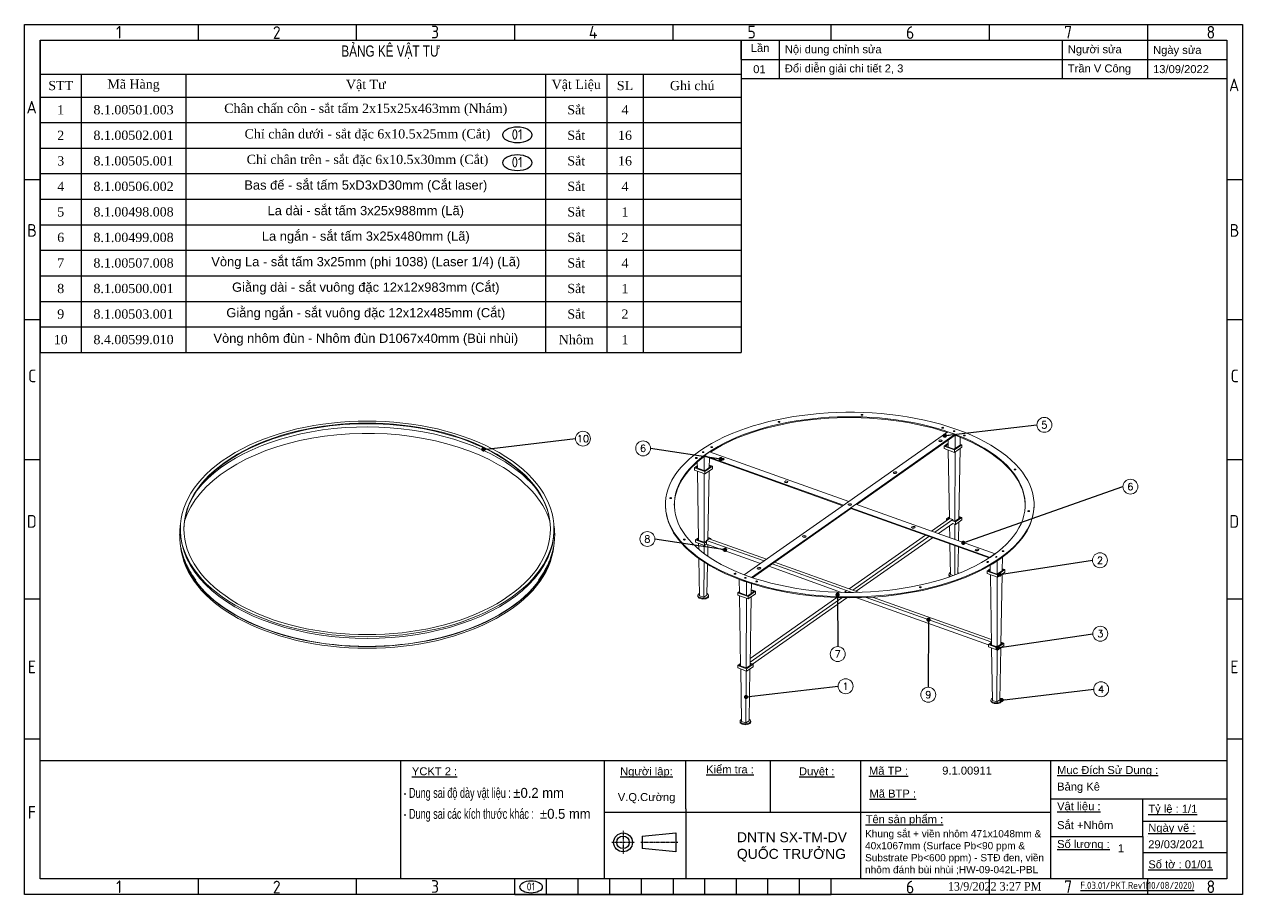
# Model space of a CAD drawing. Header units: millimetres. Extents: x -205945 to -46279, y 28253 to 108078.
# Drawn here: x -127318 to -123887, y 54372 to 56824 of the extents above; entities that cross this region are included whole.
import ezdxf
from ezdxf.enums import TextEntityAlignment as Align

# ---------------------------------------------------------------- set-up
doc = ezdxf.new("R2010")
doc.units = ezdxf.units.MM
for name, pattern in [('CENTER', [2, 1.25, -0.25, 0.25, -0.25]), ('CENTERX2', [4, 2.5, -0.5, 0.5, -0.5]), ('CONTPVMNIL', [0])]:
    doc.linetypes.add(name, pattern=pattern)
doc.layers.get('0').update_dxf_attribs({"linetype": 'CONTPVMNIL'})
doc.layers.get('DEFPOINTS').update_dxf_attribs({"color": 6})
for name, color, linetype in [('CENTER', 1, 'CENTERX2'), ('FRAME050', 6, 'Continuous'), ('MAIN', 7, 'Continuous')]:
    doc.layers.add(name, color=color, linetype=linetype)
doc.layers.add('D KT', color=4, linetype='Continuous', lineweight=18)
doc.layers.add('from', color=7, linetype='Continuous', lineweight=13)
doc.styles.add('Chuan', font='times.ttf')
doc.styles.add('ISOCP', font='isocp')
doc.styles.add('SLDTEXTSTYLE0', font='timesi.ttf', dxfattribs={"width": 0.933, "bigfont": 'bigfont'})
doc.styles.add('SLDTEXTSTYLE3', font='TXT', dxfattribs={"width": 0.65, "bigfont": 'bigfont'})
doc.styles.get("Standard").update_dxf_attribs({"font": 'isocp.shx'})
doc.styles.add('tex 1', font='arial.ttf', dxfattribs={"width": 0.75})
doc.styles.add('TXT', font='txt.shx', dxfattribs={"bigfont": 'gbcbig.shx'})
doc.dimstyles.new('Dim7.5', dxfattribs={"dimtxt": 7.5, "dimasz": 4, "dimexe": 0, "dimexo": 0, "dimgap": 1, "dimtad": 1, "dimdsep": 46, "dimtxsty": 'Standard', "dimcen": 0, "dimclrd": 3, "dimclre": 3, "dimclrt": 7, "dimadec": 3, "dimazin": 2, "dimtp": 0.05, "dimtm": 0.05, "dimtfac": 0.7, "dimtofl": 0, "dimtmove": 0, "dimatfit": 3, "dimfxl": 0, "dimtolj": 1, "dimarcsym": 0})

# ---------------------------------------------------------------- blocks, each defined once
blk = doc.blocks.new('ẢERHAEEH')
at = {"layer": 'FRAME050'}
for p, q in [((-261.36, 213.96), (-261.36, 217.92)), ((-221.76, 213.96), (-221.76, 217.92)), ((-182.16, 213.96), (-182.16, 217.92)), ((-142.56, 213.96), (-142.56, 217.92)), ((-102.96, 213.96), (-102.96, 217.92)), ((-63.36, 213.96), (-63.36, 217.92)), ((-23.76, 213.96), (-23.76, 217.92)), ((-300.96, 178.96), (-304.92, 178.96)), ((0, 178.96), (-3.96, 178.96)), ((-300.96, 143.96), (-304.92, 143.96)), ((0, 143.96), (-3.96, 143.96)), ((-304.92, 108.96), (-300.96, 108.96)), ((-3.96, 108.96), (0, 108.96)), ((-300.96, 73.96), (-304.92, 73.96)), ((0, 73.96), (-3.96, 73.96)), ((-300.96, 38.96), (-304.92, 38.96)), ((0, 38.96), (-3.96, 38.96)), ((-261.36, 0), (-261.36, 3.96)), ((-221.76, 0), (-221.76, 3.96)), ((-182.16, 0), (-182.16, 3.96)), ((-174.24, 0), (-174.24, 3.96)), ((-166.32, 0), (-166.32, 3.96)), ((-158.4, 0), (-158.4, 3.96)), ((-150.48, 0), (-150.48, 3.96)), ((-142.56, 3.96), (-142.56, 0)), ((-134.64, 0), (-134.64, 3.96)), ((-126.72, 0), (-126.72, 3.96)), ((-118.8, 0), (-118.8, 3.96)), ((-110.88, 0), (-110.88, 3.96)), ((-102.96, 0), (-102.96, 3.96)), ((-63.36, 0), (-63.36, 3.96)), ((-23.76, 0), (-23.76, 3.96)), ((-182.16, 0), (-102.96, 0))]:
    blk.add_line(p, q, dxfattribs=at)
at = {"layer": 'MAIN', "color": 7, "linetype": 'Continuous'}
blk.add_lwpolyline([(-300.96, 213.96), (-3.96, 213.96), (-3.96, 3.96), (-300.96, 3.96)], close=True, dxfattribs=at)
at = {"layer": 'FRAME050', "style": 'ISOCP'}
for s, p in [('1', (-281.95, 214.36)), ('2', (-242.72, 214.28)), ('3', (-203.13, 214.42)), ('4', (-163.63, 214.36)), ('5', (-123.93, 214.42)), ('6', (-84.25, 214.28)), ('7', (-44.67, 214.36)), ('8', (-9.03, 214.36)), ('A', (-3.41, 201.17)), ('A', (-304.37, 195.59)), ('B', (-304.21, 164.74)), ('B', (-3.25, 164.74)), ('C', (-303.97, 128.3)), ('C', (-3.01, 128.3)), ('D', (-304.3, 91.87)), ('D', (-3.34, 91.87)), ('E', (-304.05, 55.44)), ('E', (-3.09, 55.44)), ('F', (-304.05, 19.01)), ('1', (-281.95, 0.4)), ('2', (-242.72, 0.32)), ('3', (-203.13, 0.46)), ('6', (-84.25, 0.32)), ('7', (-44.67, 0.4)), ('8', (-9.03, 0.4))]:
    blk.add_text(s, height=3.17, dxfattribs=at).set_placement(p)
blk = doc.blocks.new('1233123')
at = {"color": 0, "linetype": 'Continuous', "lineweight": 0, "extrusion": (5.55112e-17, 0.816497, 0.57735)}
for p, q in [((-95702.2, 43919), (-95702.2, 43914.1)), ((-94650.2, 43919), (-94650.2, 43914.1))]:
    blk.add_line(p, q, dxfattribs=at)
at = {"color": 0, "linetype": 'Continuous', "lineweight": 0, "extrusion": (-8.71792e-18, -5.55112e-17, -1)}
blk.add_ellipse((-95176.2, 43919), major_axis=(526, 0), ratio=0.57735, start_param=-0.785398, end_param=5.497787, dxfattribs=at)
at = {"color": 0, "linetype": 'Continuous', "lineweight": 0, "extrusion": (-6.33223e-17, 5.55112e-17, -1)}
blk.add_ellipse((-95176.2, 43919), major_axis=(516, 0), ratio=0.57735, start_param=-0.785398, end_param=5.497787, dxfattribs=at)
at = {"color": 0, "linetype": 'Continuous', "lineweight": 0, "extrusion": (-5.93472e-17, -1.11022e-16, -1)}
blk.add_ellipse((-95176.2, 43917.3), major_axis=(-516, 0), ratio=0.57735, start_param=0.002741, end_param=2.356194, dxfattribs=at)
at = {"color": 0, "linetype": 'Continuous', "lineweight": 0, "extrusion": (-1.92686e-16, -1.11022e-16, -1)}
blk.add_ellipse((-95176.2, 43902.7), major_axis=(526, 0), ratio=0.57735, start_param=-2.716135, end_param=-0.785398, dxfattribs=at)
at = {"color": 0, "linetype": 'Continuous', "lineweight": 0, "extrusion": (-2.41367e-17, -1.11022e-16, -1)}
blk.add_ellipse((-95176.2, 43886.3), major_axis=(-523, 0), ratio=0.57735, start_param=0.181759, end_param=2.356194, dxfattribs=at)
at = {"color": 0, "linetype": 'Continuous', "lineweight": 0, "extrusion": (6.38779e-17, 5.55112e-17, -1)}
blk.add_ellipse((-95176.2, 43917.3), major_axis=(516, 0), ratio=0.57735, start_param=-0.785398, end_param=-0.002741, dxfattribs=at)
at = {"color": 0, "linetype": 'Continuous', "lineweight": 0, "extrusion": (-1.35337e-16, 5.55112e-17, -1)}
blk.add_ellipse((-95176.2, 43902.7), major_axis=(526, 0), ratio=0.57735, start_param=-0.785398, end_param=-0.425458, dxfattribs=at)
at = {"color": 0, "linetype": 'Continuous', "lineweight": 0, "extrusion": (-3.98239e-17, -5.55112e-17, -1)}
blk.add_ellipse((-95176.2, 43886.3), major_axis=(523, 0), ratio=0.57735, start_param=-0.785398, end_param=-0.181759, dxfattribs=at)
at = {"color": 0, "linetype": 'Continuous', "lineweight": 0, "extrusion": (-2.63754e-17, -1.66533e-16, -1)}
blk.add_ellipse((-95176.2, 43902.7), major_axis=(-528, 0), ratio=0.57735, start_param=-0.024089, end_param=0.024089, dxfattribs=at)
at = {"color": 0, "linetype": 'Continuous', "lineweight": 0, "extrusion": (-3.56249e-17, -2.22045e-16, -1)}
blk.add_ellipse((-95176.2, 43914.1), major_axis=(526, 0), ratio=0.57735, start_param=0, end_param=3.141593, dxfattribs=at)
at = {"color": 0, "linetype": 'Continuous', "lineweight": 0, "extrusion": (-7.89729e-17, -5.18833e-33, -1)}
blk.add_ellipse((-95176.2, 43902.7), major_axis=(528, 0), ratio=0.57735, start_param=-0.024089, end_param=0.024089, dxfattribs=at)
at = {"color": 0, "linetype": 'Continuous', "lineweight": 0, "extrusion": (-8.76257e-17, -5.7568e-33, -1)}
blk.add_ellipse((-95176.2, 43886.3), major_axis=(526, 0), ratio=0.57735, start_param=0.048151, end_param=3.093441, dxfattribs=at)
at = {"color": 0, "linetype": 'Continuous', "lineweight": 0, "extrusion": (-8.37263e-17, -1.66533e-16, -1)}
blk.add_ellipse((-95176.2, 43891.2), major_axis=(526, 0), ratio=0.57735, start_param=0.094455, end_param=3.047138, dxfattribs=at)
at = {"color": 0, "linetype": 'Continuous', "lineweight": 0, "extrusion": (-7.97674e-17, -1.11022e-16, -1)}
blk.add_ellipse((-95176.2, 43891.2), major_axis=(525, 0), ratio=0.57735, start_param=0.166792, end_param=2.974801, dxfattribs=at)
at = {"color": 0, "linetype": 'Continuous', "lineweight": 0}
for points, knots in [([(-95704.1, 43910), (-95704, 43912.1), (-95703.9, 43914.2), (-95703.4, 43920.4), (-95703, 43924.5), (-95702.2, 43930.3), (-95701.9, 43931.9), (-95701.6, 43933.6)], [0, 0, 0, 0, 10.000535, 10.000535, 29.680213, 29.680213, 37.707064, 37.707064, 37.707064, 37.707064]), ([(-94650.8, 43933.6), (-94650.4, 43931.1), (-94650, 43928.6), (-94649.2, 43921.9), (-94648.8, 43917.7), (-94648.5, 43912.4), (-94648.4, 43911.2), (-94648.4, 43910)], [476.235586, 476.235586, 476.235586, 476.235586, 488.41631, 488.41631, 508.283057, 508.283057, 513.942314, 513.942314, 513.942314, 513.942314]), ([(-95658.8, 43775), (-95658.8, 43775), (-95658.8, 43775), (-95658.8, 43775), (-95658.8, 43775), (-95658.8, 43775), (-95658.8, 43775), (-95658.8, 43775), (-95658.8, 43775), (-95658.8, 43775), (-95658.8, 43775), (-95658.8, 43775), (-95658.8, 43775), (-95658.8, 43775), (-95658.8, 43775), (-95658.8, 43775), (-95658.8, 43775), (-95658.9, 43775), (-95658.9, 43775), (-95658.9, 43775), (-95658.9, 43775), (-95658.9, 43775.1), (-95658.9, 43775.1), (-95659, 43775.2), (-95659.1, 43775.3), (-95659.3, 43775.7), (-95659.5, 43775.9), (-95660.2, 43776.9), (-95660.8, 43777.6), (-95662.6, 43780.1), (-95663.9, 43782), (-95667.6, 43787.3), (-95669.9, 43790.9), (-95674.5, 43798.4), (-95676.7, 43802.3), (-95681, 43810.1), (-95683, 43814.1), (-95686.7, 43822), (-95688.4, 43826.1), (-95691.6, 43834.1), (-95693.1, 43838.2), (-95695.7, 43846.3), (-95696.9, 43850.4), (-95699.1, 43858.6), (-95700, 43862.7), (-95701.6, 43871), (-95702.2, 43875.1), (-95703.3, 43883.4), (-95703.6, 43887.6), (-95704, 43892.9), (-95704, 43894.1), (-95704.1, 43895.3)], [311.941518, 311.941518, 311.941518, 311.941518, 311.946159, 311.946159, 311.953733, 311.953733, 311.957995, 311.957995, 311.963685, 311.963685, 311.968411, 311.968411, 311.973879, 311.973879, 311.981667, 311.981667, 311.994492, 311.994492, 312.018844, 312.018844, 312.072696, 312.072696, 312.214838, 312.214838, 312.640933, 312.640933, 313.918482, 313.918482, 317.750251, 317.750251, 327.737006, 327.737006, 346.686207, 346.686207, 367.13536, 367.13536, 387.537011, 387.537011, 407.879458, 407.879458, 428.15108, 428.15108, 448.339428, 448.339428, 468.431809, 468.431809, 488.416256, 488.416256, 508.283004, 508.283004, 513.942314, 513.942314, 513.942314, 513.942314]), ([(-94648.4, 43895.3), (-94648.5, 43893.2), (-94648.6, 43891.1), (-94649.1, 43884.9), (-94649.5, 43880.8), (-94650.6, 43872.6), (-94651.3, 43868.5), (-94653, 43860.3), (-94654, 43856.3), (-94656.2, 43848.2), (-94657.4, 43844.1), (-94660.1, 43836.1), (-94661.6, 43832.1), (-94664.9, 43824.1), (-94666.6, 43820.1), (-94670.4, 43812.2), (-94672.4, 43808.3), (-94676.7, 43800.5), (-94679, 43796.6), (-94683.8, 43788.9), (-94686.4, 43785.1), (-94690.4, 43779.4), (-94691.7, 43777.6), (-94693.2, 43775.5), (-94693.3, 43775.4), (-94693.4, 43775.2), (-94693.5, 43775.1), (-94693.6, 43775), (-94693.6, 43775), (-94693.6, 43775), (-94693.6, 43775), (-94693.6, 43775), (-94693.6, 43775), (-94693.6, 43775), (-94693.6, 43775), (-94693.6, 43775), (-94693.6, 43775), (-94693.6, 43775), (-94693.6, 43775), (-94693.6, 43775), (-94693.6, 43775), (-94693.6, 43775), (-94693.6, 43775), (-94693.6, 43775), (-94693.6, 43775), (-94693.6, 43775)], [0, 0, 0, 0, 10.000535, 10.000535, 29.680213, 29.680213, 49.450142, 49.450142, 69.341224, 69.341224, 89.34704, 89.34704, 109.457595, 109.457595, 129.661049, 129.661049, 149.945021, 149.945021, 170.297434, 170.297434, 190.707044, 190.707044, 200.934671, 200.934671, 201.476746, 201.476746, 201.883789, 201.883789, 201.922412, 201.922412, 201.953786, 201.953786, 201.969593, 201.969593, 201.973514, 201.973514, 201.977446, 201.977446, 201.981387, 201.981387, 201.985325, 201.985325, 201.993278, 201.993278, 201.999514, 201.999514, 201.999514, 201.999514])]:
    blk.add_open_spline(points, degree=3, knots=knots, dxfattribs=at)
blk = doc.blocks.new('AI_COPY_413A42')
at = {"layer": 'D KT', "color": 0, "linetype": 'ByBlock', "lineweight": -2, "ltscale": 30, "transparency": 16777216}
for p, q in [((0, 0), (1974.1, 0)), ((0, 0), (0, -879.6)), ((1974.1, 0), (1974.1, -879.6)), ((0, -95.8), (1974.1, -95.8)), ((115.6, -95.8), (115.6, -879.6)), ((410.2, -95.8), (410.2, -879.6)), ((1423.3, -95.8), (1423.3, -879.6)), ((1595.5, -95.8), (1595.5, -879.6)), ((1697.9, -95.8), (1697.9, -879.6)), ((0, -160.2), (1974.1, -160.2)), ((0, -232.2), (1974.1, -232.2)), ((0, -304.1), (1974.1, -304.1)), ((0, -376), (1974.1, -376)), ((0, -448), (1974.1, -448)), ((0, -519.9), (1974.1, -519.9)), ((0, -591.8), (1974.1, -591.8)), ((0, -663.8), (1974.1, -663.8)), ((0, -735.7), (1974.1, -735.7)), ((0, -807.6), (1974.1, -807.6)), ((0, -879.6), (1974.1, -879.6))]:
    blk.add_line(p, q, dxfattribs=at)
at = {"layer": 'D KT', "color": 0, "ltscale": 30, "transparency": 16777216}
for s, insert, char_height, width, attachment_point, style in [('BẢNG KÊ VẬT TƯ', (987, -14.9), 31.542, 1944.314, 2, 'tex 1'), ('STT', (57.8, -128), 26, 85.9, 5, 'Chuan'), ('Mã Hàng', (262.9, -128), 26, 264.811, 5, 'Chuan'), ('Vật Tư', (916.8, -128), 26, 983.4, 5, 'Chuan'), ('Vật Liệu', (1509.4, -128), 26, 142.41, 5, 'Chuan'), ('SL', (1646.7, -128), 26, 72.641, 5, 'Chuan'), ('Ghi chú', (1836, -128), 26, 246.457, 5, 'Chuan'), ('1', (57.8, -196.2), 26, 86.738, 5, 'Chuan'), ('{\\C256;8.1.00501.003}', (262.9, -196.2), 26, 255.092, 5, 'Chuan'), ('Chân chấn côn - sắt tấm 2x15x25x463mm (Nhám)^J', (916.8, -196.2), 26, 984.238, 5, 'Chuan'), ('Sắt', (1509.4, -196.2), 26, 143.248, 5, 'Chuan'), ('4', (1646.7, -196.2), 26, 73.479, 5, 'Chuan'), ('2', (57.8, -268.1), 26, 86.738, 5, 'Chuan'), ('{\\C256;8.1.00502.001}', (262.9, -268.1), 26, 255.092, 5, 'Chuan'), (' Chỉ chân dưới - sắt đặc 6x10.5x25mm (Cắt)', (916.8, -268.1), 26, 984.238, 5, 'Chuan'), ('Sắt', (1509.4, -268.1), 26, 143.248, 5, 'Chuan'), ('16', (1646.7, -268.1), 26, 73.479, 5, 'Chuan'), ('3', (57.8, -340.1), 26, 86.738, 5, 'Chuan'), ('{\\C256;8.1.00505.001}', (262.9, -340.1), 26, 255.092, 5, 'Chuan'), (' Chỉ chân trên - sắt đặc 6x10.5x30mm (Cắt)', (916.8, -340.1), 26, 984.238, 5, 'Chuan'), ('Sắt', (1509.4, -340.1), 26, 143.248, 5, 'Chuan'), ('16', (1646.7, -340.1), 26, 73.479, 5, 'Chuan'), ('4', (57.8, -412), 26, 86.738, 5, 'Chuan'), ('{\\C256;8.1.00506.002}', (262.9, -412), 26, 255.092, 5, 'Chuan'), ('{\\fArial|b0|i0|c0|p34;\\C256;Bas đế - sắt tấm 5xD3xD30mm (Cắt laser)}', (916.8, -412), 26, 984.238, 5, 'Chuan'), ('Sắt', (1509.4, -412), 26, 143.248, 5, 'Chuan'), ('4', (1646.7, -412), 26, 73.479, 5, 'Chuan'), ('5', (57.8, -483.9), 26, 86.738, 5, 'Chuan'), ('8.1.00498.008', (262.9, -483.9), 26, 255.092, 5, 'Chuan'), ('{\\fArial|b0|i0|c0|p34;\\C256;La dài - sắt tấm 3x25x988mm (Lã)\\P}', (916.8, -483.9), 26, 984.238, 5, 'Chuan'), ('Sắt', (1509.4, -483.9), 26, 143.248, 5, 'Chuan'), ('1', (1646.7, -483.9), 26, 73.479, 5, 'Chuan'), ('6', (57.8, -555.9), 26, 86.738, 5, 'Chuan'), ('8.1.00499.008', (262.9, -555.9), 26, 255.092, 5, 'Chuan'), ('{\\fArial|b0|i0|c0|p34;\\C256;La ngắn - sắt tấm 3x25x480mm (Lã)}', (916.8, -555.9), 26, 984.238, 5, 'Chuan'), ('Sắt', (1509.4, -555.9), 26, 143.248, 5, 'Chuan'), ('2', (1646.7, -555.9), 26, 73.479, 5, 'Chuan'), ('7', (57.8, -627.8), 26, 86.738, 5, 'Chuan'), ('8.1.00507.008', (262.9, -627.8), 26, 255.092, 5, 'Chuan'), ('\\A1;{\\fArial|b0|i0|c0|p34;\\C256;Vòng La - sắt tấm 3x25mm (phi 1038) (Laser 1/4) (Lã)}', (916.8, -627.8), 26, 983.4, 5, 'Chuan'), ('Sắt', (1509.4, -627.8), 26, 143.248, 5, 'Chuan'), ('4', (1646.7, -627.8), 26, 73.479, 5, 'Chuan'), ('8.1.00500.001', (262.9, -699.7), 26, 268.244, 5, 'Chuan'), ('{\\fArial|b0|i0|c0|p34;\\C256;Giằng dài - sắt vuông đặc 12x12x983mm (Cắt)}', (916.8, -699.7), 26, 993.313, 5, 'Chuan'), ('Sắt', (1509.4, -699.7), 26, 152.882, 5, 'Chuan'), ('8', (57.8, -699.7), 26, 96.372, 5, 'Chuan'), ('1', (1646.7, -699.7), 26, 83.112, 5, 'Chuan'), ('{\\fArial|b0|i0|c0|p34;\\C256;Giằng ngắn - sắt vuông đặc 12x12x485mm (Cắt)\\P}', (916.8, -771.7), 26, 993.313, 5, 'Chuan'), ('9', (57.8, -771.7), 26, 96.372, 5, 'Chuan'), ('8.1.00503.001', (262.9, -771.7), 26, 268.244, 5, 'Chuan'), ('Sắt', (1509.4, -771.7), 26, 152.882, 5, 'Chuan'), ('2', (1646.7, -771.7), 26, 83.112, 5, 'Chuan'), ('10', (57.8, -843.6), 26, 86.738, 5, 'Chuan'), ('8.4.00599.010', (262.9, -843.6), 26, 255.092, 5, 'Chuan'), ('{\\fArial|b0|i0|c0|p34;\\C256;Vòng nhôm đùn - Nhôm đùn D1067x40mm (Bùi nhùi)\\P}', (916.8, -843.6), 26, 983.4, 5, 'Chuan'), ('Nhôm', (1509.4, -843.6), 26, 143.248, 5, 'Chuan'), ('1', (1646.7, -843.6), 26, 73.479, 5, 'Chuan')]:
    blk.add_mtext(s, dxfattribs=dict(at, insert=insert, char_height=char_height, width=width, attachment_point=attachment_point, style=style))

msp = doc.modelspace()

# ---------------------------------------------------------------- linework, layer by layer
at = {"color": 0, "linetype": 'Continuous', "lineweight": 0, "extrusion": (0, 0.865351, 0.501167)}
for p, q in [((-124717.054, 55676.37), (-124996.506, 55479.902)), ((-124696.697, 55669.097), (-124717.054, 55676.37)), ((-124990.66, 55462.427), (-124696.697, 55669.097)), ((-124696.747, 55666.466), (-124973.7, 55471.755)), ((-124716.47, 55643.881), (-124728.15, 55635.67)), ((-124723.965, 55636.021), (-124716.425, 55641.323)), ((-124716.62, 55652.494), (-124716.285, 55633.278)), ((-124696.635, 55666.423), (-124696.744, 55629.257)), ((-124682.399, 55660.85), (-124682.778, 55639.077)), ((-124677.939, 55639.889), (-124682.734, 55641.602)), ((-125403.125, 55607.013), (-125403.243, 55566.942)), ((-125388.526, 55619.954), (-125403.038, 55609.752)), ((-125403.038, 55609.752), (-125011.017, 55469.7)), ((-125013.466, 55467.978), (-125402.967, 55607.131)), ((-124996.506, 55479.902), (-125388.526, 55619.954)), ((-124728.15, 55635.67), (-124728.15, 55628.747)), ((-124728.15, 55635.67), (-124698.835, 55625.197)), ((-124698.835, 55618.274), (-124728.15, 55628.747)), ((-124699.537, 55627.294), (-124723.965, 55636.021)), ((-124716.306, 55634.484), (-124717.436, 55633.689)), ((-124716.131, 55624.453), (-124712.78, 55432.201)), ((-124682.123, 55639.537), (-124699.537, 55627.294)), ((-124698.835, 55625.197), (-124677.939, 55639.889)), ((-124677.939, 55632.966), (-124698.835, 55618.274)), ((-124698.835, 55625.197), (-124698.835, 55618.274)), ((-124696.772, 55619.725), (-124697.347, 55424.501)), ((-124682.945, 55629.446), (-124686.386, 55431.452)), ((-124682.766, 55639.767), (-124682.123, 55639.537)), ((-124677.939, 55639.889), (-124677.939, 55632.966)), ((-125422.886, 55580.259), (-125430.568, 55574.858)), ((-125430.568, 55574.858), (-125430.568, 55567.935)), ((-125430.568, 55574.858), (-125401.254, 55564.385)), ((-125426.384, 55575.209), (-125422.841, 55577.7)), ((-125401.956, 55566.482), (-125426.384, 55575.209)), ((-125423.071, 55590.894), (-125422.775, 55573.92)), ((-125384.542, 55578.725), (-125401.956, 55566.482)), ((-125401.254, 55564.385), (-125380.358, 55579.076)), ((-125380.358, 55572.153), (-125401.254, 55557.462)), ((-125388.879, 55602.097), (-125389.344, 55575.348)), ((-125389.256, 55580.409), (-125384.542, 55578.725)), ((-125380.358, 55579.076), (-125389.224, 55582.244)), ((-125380.358, 55579.076), (-125380.358, 55572.153)), ((-125401.254, 55557.462), (-125430.568, 55567.935)), ((-125422.621, 55565.096), (-125419.232, 55370.643)), ((-125403.269, 55558.182), (-125403.837, 55365.143)), ((-125401.254, 55564.385), (-125401.254, 55557.462)), ((-125389.511, 55565.718), (-125392.861, 55372.976)), ((-125512.583, 55468.569), (-125512.583, 55471.165)), ((-124996.506, 55479.902), (-125290.552, 55273.173)), ((-124584.012, 55332.536), (-124976.148, 55472.629)), ((-124474.583, 55468.569), (-124474.583, 55471.165)), ((-125270.195, 55265.901), (-124990.66, 55462.427)), ((-124990.66, 55459.831), (-125267.564, 55265.155)), ((-124990.66, 55462.427), (-124598.523, 55322.334)), ((-124601.26, 55320.715), (-124990.66, 55459.831)), ((-124712.864, 55437.011), (-124721.176, 55431.168)), ((-124695.933, 55422.15), (-124677.939, 55434.8)), ((-124686.308, 55435.944), (-124682.123, 55434.449)), ((-124677.939, 55434.8), (-124686.276, 55437.779)), ((-124677.939, 55434.8), (-124677.939, 55427.878)), ((-124712.901, 55432.245), (-124763.511, 55396.663)), ((-124703.129, 55428.754), (-124753.74, 55393.172)), ((-124703.669, 55417.99), (-124743.946, 55389.673)), ((-124721.176, 55431.168), (-124721.176, 55426.427)), ((-124721.176, 55431.168), (-124716.705, 55429.57)), ((-124716.992, 55431.519), (-124712.819, 55434.453)), ((-124714.963, 55430.795), (-124716.992, 55431.519)), ((-124703.129, 55428.754), (-124712.901, 55432.245)), ((-124712.425, 55411.834), (-124711.839, 55378.203)), ((-124703.669, 55424.913), (-124695.933, 55422.15)), ((-124695.933, 55415.227), (-124703.669, 55417.99)), ((-124703.129, 55425.292), (-124703.129, 55428.754)), ((-124696.634, 55424.247), (-124703.129, 55426.567)), ((-124697.373, 55415.741), (-124697.498, 55373.08)), ((-124682.123, 55434.449), (-124696.634, 55424.247)), ((-124677.939, 55427.878), (-124695.933, 55415.227)), ((-124695.933, 55422.15), (-124695.933, 55415.227)), ((-124686.554, 55421.821), (-124687.463, 55369.495)), ((-125419.354, 55377.654), (-125427.666, 55371.81)), ((-125427.666, 55371.81), (-125402.423, 55362.792)), ((-125427.666, 55371.81), (-125427.666, 55364.887)), ((-125423.482, 55372.161), (-125419.309, 55375.095)), ((-125403.125, 55364.889), (-125423.482, 55372.161)), ((-125396.909, 55369.259), (-125403.125, 55364.889)), ((-125402.423, 55362.792), (-125396.909, 55366.669)), ((-125389.943, 55375.027), (-125396.909, 55370.13)), ((-125396.909, 55370.13), (-125396.909, 55359.746)), ((-125396.909, 55370.13), (-125234.946, 55312.268)), ((-125392.798, 55376.586), (-125388.613, 55375.091)), ((-125384.429, 55375.443), (-125392.767, 55378.421)), ((-125389.943, 55375.027), (-125227.98, 55317.165)), ((-125388.613, 55375.091), (-125389.122, 55374.734)), ((-125386.679, 55373.861), (-125384.429, 55375.443)), ((-125384.429, 55375.443), (-125384.429, 55373.057)), ((-124780.471, 55384.74), (-124994.986, 55233.926)), ((-124770.7, 55381.249), (-124985.214, 55230.435)), ((-124760.906, 55377.75), (-124975.421, 55226.936)), ((-125402.423, 55355.869), (-125427.666, 55364.887)), ((-125419.078, 55361.819), (-125418.787, 55345.136)), ((-125403.863, 55356.383), (-125403.931, 55333.321)), ((-125402.423, 55362.792), (-125402.423, 55355.869)), ((-125396.909, 55359.746), (-125402.423, 55355.869)), ((-125396.909, 55359.746), (-125244.739, 55305.382)), ((-125393.115, 55358.39), (-125393.679, 55325.948)), ((-124711.523, 55360.107), (-124710.018, 55273.746)), ((-124697.551, 55355.116), (-124697.793, 55272.874)), ((-124687.774, 55351.623), (-124689.084, 55276.213)), ((-124598.523, 55322.334), (-124584.012, 55332.536)), ((-125418.333, 55319.1), (-125416.508, 55214.388)), ((-125404.001, 55309.36), (-125404.294, 55210.025)), ((-125394.075, 55303.133), (-125395.587, 55216.146)), ((-125212.14, 55304.12), (-124992.18, 55225.538)), ((-125205.175, 55309.017), (-124985.214, 55230.435)), ((-124598.209, 55300.068), (-124597.9, 55282.305)), ((-124578.195, 55312.475), (-124578.347, 55312.529)), ((-124578.195, 55312.475), (-124578.305, 55275.304)), ((-124563.684, 55322.677), (-124578.195, 55312.475)), ((-124563.684, 55322.677), (-124564.338, 55285.007)), ((-124563.835, 55322.732), (-124563.684, 55322.677)), ((-125290.552, 55273.173), (-125270.195, 55265.901)), ((-125221.934, 55297.235), (-125016.538, 55223.856)), ((-124714.557, 55274.625), (-124714.557, 55272.029)), ((-124710.018, 55273.746), (-124702.6, 55271.096)), ((-124598.031, 55289.812), (-124606.808, 55283.641)), ((-124606.808, 55283.641), (-124606.808, 55276.718)), ((-124606.808, 55283.641), (-124577.494, 55273.168)), ((-124577.494, 55266.245), (-124606.808, 55276.718)), ((-124602.624, 55283.992), (-124597.986, 55287.253)), ((-124578.195, 55275.265), (-124602.624, 55283.992)), ((-124597.746, 55273.48), (-124594.302, 55075.931)), ((-124578.33, 55266.544), (-124578.908, 55070.431)), ((-124560.781, 55287.508), (-124578.195, 55275.265)), ((-124577.494, 55273.168), (-124556.597, 55287.859)), ((-124556.597, 55280.937), (-124577.494, 55266.245)), ((-124577.494, 55273.168), (-124577.494, 55266.245)), ((-124564.506, 55275.376), (-124567.947, 55077.382)), ((-124564.273, 55288.755), (-124560.781, 55287.508)), ((-124556.597, 55287.859), (-124564.241, 55290.59)), ((-124556.597, 55287.859), (-124556.597, 55280.937)), ((-125305.043, 55260.39), (-125304.935, 55260.466)), ((-125305.043, 55260.39), (-125304.39, 55222.947)), ((-125284.686, 55253.117), (-125305.043, 55260.39)), ((-125284.686, 55253.117), (-125284.795, 55215.946)), ((-125284.578, 55253.193), (-125284.686, 55253.117)), ((-125270.43, 55248.559), (-125270.905, 55221.279)), ((-125270.764, 55229.398), (-125263.2, 55226.695)), ((-125259.016, 55227.047), (-125270.732, 55231.233)), ((-125001.951, 55229.029), (-125009.507, 55223.717)), ((-124985.214, 55230.435), (-124967.05, 55223.945)), ((-125421.048, 55215.267), (-125421.048, 55212.671)), ((-125416.508, 55214.388), (-125404.294, 55210.025)), ((-125404.294, 55210.025), (-125395.587, 55216.146)), ((-125391.048, 55215.267), (-125391.048, 55212.671)), ((-125304.447, 55226.189), (-125309.227, 55222.828)), ((-125309.227, 55222.828), (-125309.227, 55215.906)), ((-125309.227, 55222.828), (-125279.913, 55212.356)), ((-125279.913, 55205.433), (-125309.227, 55215.906)), ((-125305.043, 55223.18), (-125304.402, 55223.63)), ((-125280.614, 55214.453), (-125305.043, 55223.18)), ((-125304.236, 55214.123), (-125300.793, 55016.573)), ((-125284.821, 55207.186), (-125285.398, 55011.074)), ((-125263.2, 55226.695), (-125280.614, 55214.453)), ((-125279.913, 55212.356), (-125259.016, 55227.047)), ((-125259.016, 55220.124), (-125279.913, 55205.433)), ((-125279.913, 55212.356), (-125279.913, 55205.433)), ((-125271.072, 55211.648), (-125274.437, 55018.024)), ((-125030.278, 55209.114), (-125274.095, 55037.699)), ((-125016.118, 55208.708), (-125273.725, 55027.598)), ((-125269.729, 55222.105), (-125270.883, 55222.517)), ((-125001.652, 55208.494), (-125267.196, 55021.804)), ((-125259.016, 55227.047), (-125259.016, 55220.124)), ((-124992.18, 55225.538), (-124994.952, 55223.589)), ((-124992.18, 55225.538), (-124986.788, 55223.612)), ((-124973.972, 55208.649), (-124602.737, 55076.022)), ((-124947.288, 55209.5), (-124596.466, 55084.166)), ((-124929.316, 55210.465), (-124594.563, 55090.872)), ((-124597.222, 55080.975), (-124602.737, 55077.098)), ((-124602.737, 55077.098), (-124602.737, 55070.175)), ((-124602.737, 55077.098), (-124577.494, 55068.08)), ((-124577.494, 55061.157), (-124602.737, 55070.175)), ((-124598.552, 55077.45), (-124594.38, 55080.383)), ((-124578.195, 55070.177), (-124598.552, 55077.45)), ((-124594.47, 55085.569), (-124596.466, 55084.166)), ((-124596.466, 55084.166), (-124596.466, 55080.705)), ((-124594.148, 55067.107), (-124591.579, 54919.676)), ((-124578.933, 55061.671), (-124579.364, 54915.313)), ((-124563.684, 55080.379), (-124578.195, 55070.177)), ((-124577.494, 55068.08), (-124559.499, 55080.731)), ((-124559.499, 55073.808), (-124577.494, 55061.157)), ((-124577.494, 55068.08), (-124577.494, 55061.157)), ((-124568.114, 55067.751), (-124570.657, 54921.434)), ((-124567.869, 55081.874), (-124563.684, 55080.379)), ((-124559.499, 55080.731), (-124567.837, 55083.709)), ((-124559.499, 55080.731), (-124559.499, 55073.808)), ((-125300.915, 55023.584), (-125309.227, 55017.74)), ((-125265.99, 55021.373), (-125274.327, 55024.352)), ((-125273.725, 55027.598), (-125274.267, 55027.792)), ((-125273.725, 55024.137), (-125273.725, 55027.598)), ((-125309.227, 55017.74), (-125309.227, 55010.817)), ((-125309.227, 55017.74), (-125283.984, 55008.722)), ((-125283.984, 55001.799), (-125309.227, 55010.817)), ((-125305.043, 55018.092), (-125300.87, 55021.025)), ((-125284.686, 55010.819), (-125305.043, 55018.092)), ((-125300.639, 55007.749), (-125298.069, 54860.319)), ((-125285.424, 55002.314), (-125285.855, 54855.955)), ((-125270.174, 55021.021), (-125284.686, 55010.819)), ((-125283.984, 55008.722), (-125265.99, 55021.373)), ((-125265.99, 55014.45), (-125283.984, 55001.799)), ((-125283.984, 55008.722), (-125283.984, 55001.799)), ((-125274.605, 55008.393), (-125277.148, 54862.076)), ((-125274.359, 55022.517), (-125270.174, 55021.021)), ((-125265.99, 55021.373), (-125265.99, 55014.45)), ((-124596.118, 54920.555), (-124596.118, 54917.959)), ((-124579.364, 54915.313), (-124570.657, 54921.434)), ((-124566.118, 54920.555), (-124566.118, 54917.959)), ((-124591.579, 54919.676), (-124579.364, 54915.313)), ((-125302.608, 54861.197), (-125302.608, 54858.601)), ((-125298.069, 54860.319), (-125285.855, 54855.955)), ((-125285.855, 54855.955), (-125277.148, 54862.076)), ((-125272.608, 54861.197), (-125272.608, 54858.601))]:
    msp.add_line(p, q, dxfattribs=at)
for p, q in [((-126258.557, 54749.824), (-126258.557, 54416.903)), ((-125217.339, 54749.824), (-125217.339, 54604.669)), ((-124427.718, 54642.357), (-124427.718, 54749.824)), ((-125454.824, 54613.898), (-125454.824, 54416.903)), ((-125684.272, 54604.669), (-124962.517, 54604.669)), ((-124168.516, 54579.051), (-123931.918, 54579.051)), ((-124168.516, 54490.819), (-123931.918, 54490.819))]:
    msp.add_line(p, q)
at = {"ltscale": 3}
msp.add_line((-124962.517, 54604.669), (-124427.718, 54604.669), dxfattribs=at)
at = {"linetype": 'ByBlock'}
msp.add_line((-124168.516, 54535.703), (-124168.516, 54416.903), dxfattribs=at)
at = {"color": 1}
for centre, major_axis in [((-125929.582, 56512.589), (-41.104, 0)), ((-125929.582, 56434.295), (-41.104, 0)), ((-125891.075, 54394.111), (-31.619, 0))]:
    msp.add_ellipse(centre, major_axis=major_axis, ratio=0.55171628, dxfattribs=at)
at = {"color": 0, "linetype": 'Continuous', "lineweight": 0}
for centre, major_axis, start_param, end_param in [((-124993.583, 55471.165), (-519, 0), -5.331687179632194, 0.9514981275473926), ((-124993.583, 55468.569), (-494, 0), -2.15869906, -0.65314679), ((-124738.22, 55648.1), (-2.5, 0), -2.19009453, -0.31736757), ((-124738.22, 55648.1), (2.5, 0), 0.31736757, 0.95149813), ((-124993.583, 55468.569), (494, 0), 0.00524295, 0.92619178), ((-124993.583, 55468.569), (-494, 0), -0.59399185, -0.00524295), ((-125351.811, 55596.548), (-2.5, 0), -2.19009453, -0.31736757), ((-125351.811, 55596.548), (2.5, 0), 0.31736757, 0.95149813), ((-124865.923, 55558.32), (-2.5, 0), -2.19009453, -0.31736757), ((-124865.923, 55558.32), (2.5, 0), 0.31736757, 0.95149813), ((-125172.668, 55532.548), (-2.5, 0), -2.19009453, -0.31736757), ((-125172.668, 55532.548), (2.5, 0), 0.31736757, 0.95149813), ((-124993.583, 55468.569), (-2.5, 0), -2.19009453, -0.31736757), ((-124993.583, 55468.569), (-2.5, 0), -2.19009453, -0.31736757), ((-124993.583, 55468.569), (2.5, 0), 0.31736757, 0.95149813), ((-124993.583, 55468.569), (2.5, 0), 0.31736757, 0.95149813), ((-124814.382, 55404.548), (-2.5, 0), -2.19009453, -0.31736757), ((-124814.382, 55404.548), (2.5, 0), 0.31736757, 0.95149813), ((-125121.327, 55378.759), (-2.5, 0), -2.19009453, -0.31736757), ((-125121.327, 55378.759), (2.5, 0), 0.31736757, 0.95149813), ((-124635.239, 55340.548), (-2.5, 0), -2.19009453, -0.31736757), ((-124635.239, 55340.548), (2.5, 0), 0.31736757, 0.95149813), ((-125249.029, 55288.978), (-2.5, 0), -2.19009453, -0.31736757), ((-125249.029, 55288.978), (2.5, 0), 0.31736757, 0.95149813), ((-124699.557, 55274.625), (-15, 0), -0.6192982, 0.88838671), ((-124699.557, 55274.625), (-15, 0), -0.78894353, -0.6192982), ((-124699.557, 55274.625), (-15, 0), -2.74329553, -2.34977812), ((-125406.048, 55215.267), (-15, 0), -0.78894353, 0.95149813), ((-125406.048, 55215.267), (15, 0), -2.19009453, 0.79181453), ((-124581.118, 54920.555), (-15, 0), -0.78894353, 3.93340718), ((-125287.608, 54861.197), (-15, 0), -0.78894353, 2.52229445), ((-125287.608, 54861.197), (15, 0), -0.6192982, 0.79181453)]:
    msp.add_ellipse(centre, major_axis=major_axis, ratio=0.50116692, start_param=start_param, end_param=end_param, dxfattribs=at)
at = {"color": 0, "linetype": 'Continuous', "lineweight": 0, "extrusion": (-5.55112e-17, -9.24446e-33, -1)}
msp.add_ellipse((-124993.583, 55471.165), major_axis=(494, 0), ratio=0.50116692, start_param=-4.093090781137342, end_param=2.190094526042244, dxfattribs=at)
at = {"color": 0, "linetype": 'Continuous', "lineweight": 0, "extrusion": (1.33279e-16, -5.55112e-17, -1)}
for centre, major_axis, start_param, end_param in [((-124959.245, 55723.875), (2.5, 0), -4.093090781137289, 2.190094526042297), ((-125192.644, 55703.986), (2.5, 0), -4.093090781137289, 2.190094526042297), ((-124731.637, 55687.609), (2.5, 0), -4.093090781137289, 2.190094526042297), ((-124738.22, 55650.696), (5, 0), -0.95149813, 5.33168718), ((-125382.054, 55632.962), (2.5, 0), -4.093090781137289, 2.190094526042297), ((-125425.463, 55602.443), (2.5, 0), -4.093090781137289, 2.190094526042297), ((-125351.811, 55599.144), (5, 0), -0.95149813, 5.33168718), ((-125172.668, 55535.144), (5, 0), -0.95149813, 5.33168718), ((-124865.923, 55560.916), (5, 0), -0.95149813, 5.33168718), ((-124528.105, 55569.848), (2.5, 0), -4.093090781137653, 2.190094526041933), ((-125497.661, 55489.545), (2.5, 0), -4.093090781137289, 2.190094526042297), ((-124993.583, 55471.165), (5, 0), -0.95149813, 5.33168718), ((-124993.583, 55471.165), (5, 0), -0.95149813, 5.33168718), ((-124489.504, 55452.785), (2.5, 0), -4.093090781137289, 2.190094526042297), ((-124814.382, 55407.144), (5, 0), -0.95149813, 5.33168718), ((-125459.06, 55372.482), (2.5, 0), -4.093090781137289, 2.190094526042297), ((-125121.327, 55381.355), (5, 0), -0.95149813, 5.33168718), ((-124635.239, 55343.144), (5, 0), -0.95149813, 5.33168718), ((-124561.703, 55339.886), (2.5, 0), -4.093090781137289, 2.190094526042297), ((-124605.112, 55309.367), (2.5, 0), -4.093090781137654, 2.190094526041932), ((-125316.424, 55276.476), (2.5, 0), -4.093090781137289, 2.190094526042297), ((-125249.029, 55291.574), (5, 0), -0.95149813, 5.33168718), ((-125255.529, 55254.72), (2.5, 0), -4.093090781137654, 2.190094526041932), ((-124794.522, 55238.343), (2.5, 0), -4.093090781137289, 2.190094526042297), ((-125027.921, 55218.454), (2.5, 0), -4.093090781137289, 2.190094526042297)]:
    msp.add_ellipse(centre, major_axis=major_axis, ratio=0.50116692, start_param=start_param, end_param=end_param, dxfattribs=at)
at = {"color": 0, "linetype": 'Continuous', "lineweight": 0, "extrusion": (8.65026e-17, -5.55112e-17, -1)}
msp.add_ellipse((-124699.578, 55677.864), major_axis=(2, 0), ratio=0.50116692, start_param=-5.663887107932682, end_param=0.6192981992469044, dxfattribs=at)
at = {"color": 0, "linetype": 'Continuous', "lineweight": 0, "extrusion": (3.31905e-17, -5.55112e-17, -1)}
msp.add_ellipse((-124670.741, 55665.853), major_axis=(2.493, 0), ratio=0.50116692, start_param=-4.09309078113742, end_param=2.190094526042166, dxfattribs=at)
at = {"color": 0, "linetype": 'Continuous', "lineweight": 0, "extrusion": (-8.32019e-17, -2.22045e-16, -1)}
msp.add_ellipse((-125406.019, 55618.51), major_axis=(-2, 0), ratio=0.50116692, start_param=-4.09309078113747, end_param=2.190094526042116, dxfattribs=at)
at = {"color": 0, "linetype": 'Continuous', "lineweight": 0, "extrusion": (8.29563e-17, 1.66533e-16, -1)}
msp.add_ellipse((-124993.583, 55468.569), major_axis=(-519, 0), ratio=0.50116692, start_param=-0.95149813, end_param=0, dxfattribs=at)
at = {"color": 0, "linetype": 'Continuous', "lineweight": 0, "extrusion": (-5.76803e-17, -1.66533e-16, -1)}
msp.add_ellipse((-124993.583, 55468.569), major_axis=(519, 0), ratio=0.50116692, start_param=0, end_param=2.19009453, dxfattribs=at)
at = {"color": 0, "linetype": 'Continuous', "lineweight": 0, "extrusion": (-1.37806e-17, -1.11022e-16, -1)}
msp.add_ellipse((-124581.147, 55323.819), major_axis=(2, 0), ratio=0.50116692, start_param=-4.093090781137471, end_param=2.190094526042115, dxfattribs=at)
at = {"color": 0, "linetype": 'Continuous', "lineweight": 0, "extrusion": (4.47721e-17, -9.23805e-30, -1)}
msp.add_ellipse((-125287.588, 55264.465), major_axis=(-2, 0), ratio=0.50116692, start_param=-5.663887107932043, end_param=0.6192981992475435, dxfattribs=at)
at = {"color": 0, "linetype": 'Continuous', "lineweight": 0, "extrusion": (-5.55112e-17, -1.66533e-16, -1)}
msp.add_ellipse((-124699.557, 55272.029), major_axis=(-15, 0), ratio=0.50116692, start_param=-0.60182137, end_param=0, dxfattribs=at)
at = {"color": 0, "linetype": 'Continuous', "lineweight": 0, "extrusion": (-5.55112e-17, -3.88578e-16, -1)}
msp.add_ellipse((-125406.048, 55212.671), major_axis=(-15, 0), ratio=0.50116692, start_param=-0.95149813, end_param=0, dxfattribs=at)
at = {"color": 0, "linetype": 'Continuous', "lineweight": 0, "extrusion": (5.10327e-17, -5.55112e-17, -1)}
msp.add_ellipse((-125406.048, 55212.671), major_axis=(15, 0), ratio=0.50116692, start_param=0, end_param=2.19009453, dxfattribs=at)
at = {"color": 0, "linetype": 'Continuous', "lineweight": 0, "extrusion": (2.2211e-17, -1.11022e-16, -1)}
msp.add_ellipse((-124581.118, 54917.959), major_axis=(15, 0), ratio=0.50116692, start_param=0, end_param=3.14159265, dxfattribs=at)
at = {"color": 0, "linetype": 'Continuous', "lineweight": 0, "extrusion": (-3.03428e-17, -5.55112e-17, -1)}
msp.add_ellipse((-125287.608, 54858.601), major_axis=(-15, 0), ratio=0.50116692, start_param=-2.52229445, end_param=0, dxfattribs=at)
at = {"color": 0, "linetype": 'Continuous', "lineweight": 0, "extrusion": (-1.22692e-16, -1.66533e-16, -1)}
msp.add_ellipse((-125287.608, 54858.601), major_axis=(15, 0), ratio=0.50116692, start_param=0, end_param=0.6192982, dxfattribs=at)
at = {"layer": 'CENTER', "color": 1, "linetype": 'CENTER', "ltscale": 0.05}
for p, q in [((-125631.951, 54551.667), (-125631.951, 54487.492)), ((-125599.863, 54519.579), (-125664.039, 54519.579))]:
    msp.add_line(p, q, dxfattribs=at)
at = {"layer": 'CENTER'}
msp.add_line((-125478.122, 54519.579), (-125582.108, 54519.579), dxfattribs=at)
at = {"layer": 'DEFPOINTS', "ltscale": 30}
msp.add_lwpolyline([(-127317.718, 56823.953), (-123887.368, 56823.953), (-123887.368, 54372.353), (-127317.718, 54372.353)], close=True, dxfattribs=at)
at = {"layer": 'from', "color": 4, "ltscale": 3}
for centre in [(-124445.605, 55695.751), (-125744.877, 55656.877), (-125575.435, 55629.49), (-124203.282, 55521.691), (-125563.348, 55374.125), (-124289.183, 55314.329), (-124288.191, 55107.348), (-125027.465, 55049.943), (-125005.334, 54959.48), (-124772.67, 54935.491), (-124285.812, 54950.901)]:
    msp.add_circle(centre, 21, dxfattribs=at)
at = {"layer": 'MAIN'}
for p, q in [((-125299.491, 56725.403), (-125299.491, 56779.403)), ((-125191.491, 56725.403), (-125191.491, 56779.403)), ((-124394.68, 56725.403), (-124394.68, 56779.403)), ((-124154.668, 56725.403), (-124154.668, 56779.403)), ((-125299.491, 56725.403), (-123931.918, 56725.403)), ((-125191.491, 56671.403), (-125191.491, 56725.403)), ((-124394.68, 56671.403), (-124394.68, 56725.403)), ((-124154.668, 56671.403), (-124154.668, 56725.403)), ((-125299.491, 56671.403), (-123931.918, 56671.403)), ((-127273.168, 54749.824), (-123931.918, 54749.824)), ((-125684.272, 54604.669), (-125684.272, 54749.824)), ((-125454.824, 54613.898), (-125454.824, 54749.824)), ((-124962.517, 54642.357), (-124962.517, 54749.824)), ((-124962.517, 54535.703), (-124962.517, 54642.357)), ((-124427.718, 54642.357), (-123931.918, 54642.357)), ((-124427.718, 54535.703), (-124427.718, 54642.357)), ((-124168.516, 54535.703), (-124168.516, 54642.357)), ((-125684.272, 54416.903), (-125684.272, 54604.669)), ((-125578.009, 54537.221), (-125483.195, 54546.042)), ((-125483.195, 54546.042), (-125483.195, 54493.117)), ((-125578.009, 54537.221), (-125578.009, 54501.938)), ((-124962.517, 54416.903), (-124962.517, 54535.703)), ((-124427.718, 54535.703), (-124168.516, 54535.703)), ((-124427.718, 54416.903), (-124427.718, 54535.703)), ((-124155.572, 54535.703), (-124155.1, 54535.703)), ((-125483.195, 54493.117), (-125578.009, 54501.938))]:
    msp.add_line(p, q, dxfattribs=at)
for radius in [26.463, 17.642]:
    msp.add_circle((-125631.951, 54519.579), radius, dxfattribs=at)

# ---------------------------------------------------------------- block references
at = {"xscale": 11.25, "yscale": 11.25, "zscale": 11.25}
msp.add_blockref('ẢERHAEEH', (-123887.368, 54372.353), dxfattribs=at)
for name, p in [('AI_COPY_413A42', (-127273.168, 56779.403)), ('1233123', (-31176.258, 11483.672))]:
    msp.add_blockref(name, p)

# ---------------------------------------------------------------- texts
at = {"attachment_point": 1}
for s, insert, char_height, width in [('{\\fArial|b0|i0|c0|p34;Lần}', (-125272.304, 56768.753), 22.5, 24.50884), ('{\\fArial|b0|i0|c0|p34;01}', (-125265.525, 56708.935), 22.5, 24.50884), ('{\\fArial|b0|i0|c0|p34;29/03/2021}', (-124153.206, 54525.518), 22.5, 11.98235), ('{\\LF.03.01/PKT.Rev1(10/08/2020)}', (-124344.032, 54408.514), 20.25, 28.97216)]:
    msp.add_mtext(s, dxfattribs=dict(at, insert=insert, char_height=char_height, width=width))
at = {"color": 0, "attachment_point": 1, "style": 'SLDTEXTSTYLE3'}
for s, insert, char_height, width in [('{\\fArial|b0|i0|c0|p34;\\W1;\\C256;Nội dung chỉnh sửa}', (-125176.417, 56765.033), 22.5, 412.32021), ('{\\fArial|b0|i0|c0|p34;\\W1;\\C256;Người sửa}', (-124379.606, 56765.033), 22.5, 412.32021), ('{\\fArial|b0|i0|c0|p34;\\W1;\\C256;Ngày sửa}', (-124139.595, 56763.083), 22.5, 412.32021), ('{\\fArial|b0|i0|c0|p34;\\W1;\\C256;Đổi diễn giải chi tiết 2, 3}', (-125176.417, 56711.033), 22.5, 412.32021), ('{\\fArial|b0|i0|c0|p34;\\W1;\\C256;Trần V Công}', (-124379.606, 56711.033), 22.5, 412.32021), ('{\\fArial|b0|i0|c0|p34;\\W1;\\C256;13/09/2022}', (-124139.595, 56709.083), 22.5, 412.32021), ('{\\fArial|b0|i0|c0|p34;\\W1;\\L\\C256;YCKT 2 :}', (-126226.535, 54731.068), 22.5, 156.30931), ('{\\fArial|b0|i0|c0|p34;\\W1;\\L\\C256;Người lập:}', (-125640.21, 54731.068), 22.5, 156.30931), ('{\\fArial|b0|i0|c0|p34;\\W1;\\L\\C256;Kiểm tra :}', (-125398.048, 54736.517), 22.5, 156.30931), ('{\\fArial|b0|i0|c0|p34;\\W1;\\L\\C256;Duyệt :}', (-125136.516, 54731.068), 22.5, 156.30931), ('{\\fArial|b0|i0|c0|p34;\\W1;\\L\\C256;Mã TP :}', (-124939.483, 54732.678), 22.5, 156.30931), ('{\\fArial|b0|i0|c0|p34;\\W1;\\C256;9.1.00911}', (-124733.284, 54733.006), 22.5, 156.30931), ('{\\fArial|b0|i0|c0|p34;\\W1;\\L\\C256;Mục Đích Sử Dụng :}', (-124409.786, 54734.726), 22.5, 298.35095), ('{\\fArial|b0|i0|c0|p34;\\W1;\\C256;Bảng Kê}', (-124409.786, 54688.001), 22.5, 298.35095), ('{\\fArial|b0|i0|c0|p34; - Dung sai độ dày vật liệu : \\W0.933;%%P0.2 mm}', (-126257.326, 54673.156), 28.125, 906.6045), ('{\\fArial|b0|i0|c0|p34;\\W1;\\C256;V.Q.Cường}', (-125646.73, 54658.49), 22.5, 156.30931), ('{\\fArial|b0|i0|c0|p34;\\W1;\\L\\C256;Mã BTP :}', (-124938.039, 54668.267), 22.5, 156.30931), ('{\\fArial|b0|i0|c0|p34; - Dung sai các kích thước khác : \\W0.933; %%P0.5 mm}', (-126257.326, 54614.055), 28.125, 906.6045), ('{\\fArial|b0|i0|c0|p34;\\W1;\\L\\C256;Vật liệu :}', (-124409.786, 54632.771), 22.5, 156.30931), ('{\\fArial|b0|i0|c0|p34;\\W1;\\L\\C256;Tỷ lệ : 1/1}', (-124153.013, 54625.435), 22.5, 156.30931), ('{\\fArial|b0|i0|c0|p34;\\W1;\\L\\C256;Tên sản phẩm :}', (-124948.897, 54596.199), 22.5, 229.00653), ('{\\fArial|b0|i0|c0|p34;\\W1;\\C256;Sắt +Nhôm }', (-124409.786, 54579.444), 22.5, 156.30931), ('{\\fArial|b0|i0|c0|p34;\\W1;\\C256;DNTN SX-TM-DV QUỐC TRƯỞNG}', (-125311.428, 54548.2), 28.125, 419.09797), ('{\\fArial|b0|i0|c0|p34;\\W1;\\C256;Khung sắt + viền nhôm 471x1048mm & 40x1067mm (Surface Pb<90 ppm & Substrate Pb<600 ppm) - STĐ đen, viền nhôm đánh bùi nhùi ;HW-09-042L-PBL}', (-124950.482, 54554.217, 0), 20.25, 529.02403), ('{\\fArial|b0|i0|c0|p34;\\W1;\\L\\C256;Ngày vẽ :}', (-124153.013, 54571.911), 22.5, 156.30931), ('{\\fArial|b0|i0|c0|p34;\\W1;\\L\\C256;Số lượng :}', (-124409.786, 54526.117), 22.5, 156.30931), ('{\\fArial|b0|i0|c0|p34;\\W1;\\C256;1}', (-124238.742, 54514.259), 22.5, 156.30931), ('{\\fArial|b0|i0|c0|p34;\\W1;\\L\\C256;Số tờ : 01/01}', (-124153.013, 54469.007), 22.5, 219.48692)]:
    msp.add_mtext(s, dxfattribs=dict(at, insert=insert, char_height=char_height, width=width))
at = {"color": 1, "char_height": 29.25, "width": 31.86149, "attachment_point": 1}
for insert in [(-125945.613, 56528.59), (-125945.613, 56450.297)]:
    msp.add_mtext('01', dxfattribs=dict(at, insert=insert))
at = {"color": 7, "insert": (-125903.406, 54406.42), "char_height": 22.5, "width": 24.50884, "attachment_point": 1}
msp.add_mtext('01', dxfattribs=at)
at = {"layer": 'D KT', "insert": (-124717.221, 54407.846), "char_height": 24, "width": 1012.64408, "attachment_point": 1, "style": 'SLDTEXTSTYLE0'}
msp.add_mtext('{\\fTimes New Roman|b0|i0|c0|p18;13/9/2022 3:27 PM}', dxfattribs=at)
at = {"layer": 'from', "color": 6, "ltscale": 3, "style": 'TXT'}
for s, p in [('5', (-124445.605, 55695.751)), ('10', (-125744.877, 55656.877)), ('6', (-125575.435, 55629.49)), ('6', (-124203.282, 55521.691)), ('8', (-125563.348, 55374.125)), ('2', (-124289.183, 55314.329)), ('3', (-124288.191, 55107.348)), ('7', (-125027.465, 55049.943)), ('1', (-125005.334, 54959.48)), ('4', (-124285.812, 54950.901)), ('9', (-124772.67, 54935.491))]:
    msp.add_text(s, height=20, dxfattribs=at).set_placement(p, align=Align.MIDDLE)

# ---------------------------------------------------------------- leaders
at = {"layer": 'from', "color": 4}
for points in [[(-124725.911, 55665.404), (-124466.605, 55695.751)], [(-126025.182, 55626.531), (-125765.877, 55656.877)], [(-125356.811, 55599.144), (-125554.435, 55629.49)], [(-124673.933, 55363.429), (-124224.282, 55521.691)], [(-125344.724, 55343.779), (-125542.348, 55374.125)], [(-124571.944, 55273.856), (-124310.183, 55314.329)], [(-125027.921, 55217.201), (-125027.465, 55070.943)], [(-124771.877, 55146.833), (-124772.67, 54956.491)], [(-124577.494, 55068.08), (-124309.191, 55107.348)], [(-125285.639, 54929.134), (-125026.334, 54959.48)], [(-124566.118, 54920.555), (-124306.812, 54950.901)]]:
    msp.add_leader(points, dimstyle='Dim7.5', override={"dimasz": 12, "dimldrblk": 'Dot'}, dxfattribs=at)

doc.saveas('drawing.dxf')
